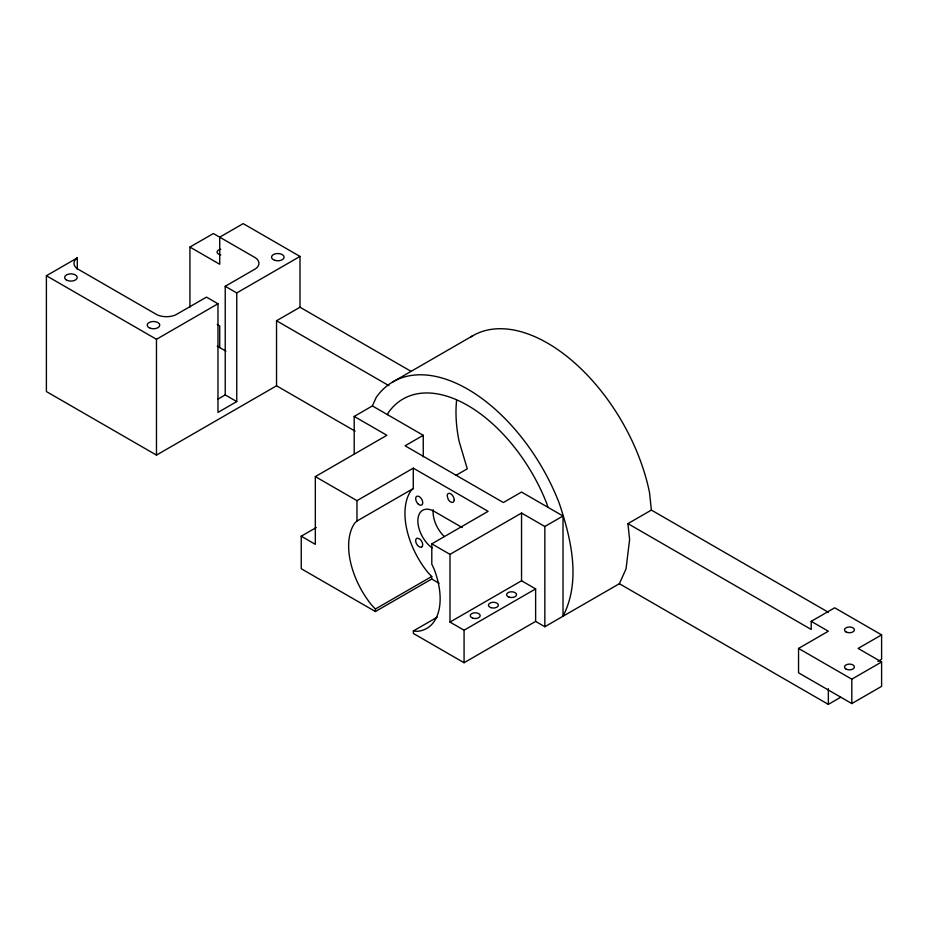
<?xml version="1.0" encoding="UTF-8"?>
<svg xmlns="http://www.w3.org/2000/svg" width="928" height="928" viewBox="0 0 928 928"><rect width="100%" height="100%" fill="white"/><g stroke="black" fill="none" stroke-linecap="round" stroke-linejoin="round"><path stroke-width="1.39" d="M544.84 626.736L544.84 526.489L521.548 513.045L449.987 554.364L431.798 543.854L431.798 564.224L433.991 568.794A64.705 37.352 60 0 1 417.287 631.33L413.378 630.947L413.378 633.464L464.07 662.731L535.63 621.412L544.84 626.736L619.359 583.712L626.017 568.992L629.613 539.516L627.92 523.636L651.375 510.087L828.402 612.294M372.372 405.93L423.249 435.302L405.072 445.8L503.359 502.535L521.524 492.049L563.018 516.003L563.018 616.238C581.253 580.847 571.149 538.692 559.132 502.918A149.315 86.211 60 0 0 376.258 397.335L372.372 405.93L354.194 416.428L354.194 453.653M387.475 414.654L388.449 412.508A129.41 74.716 60 0 1 546.94 504.008L547.914 507.28M375.399 611.529L301.24 568.725L301.24 536.21L315.323 544.342L315.323 476.609L356.978 500.656L413.285 468.141L413.285 488.522L356.978 521.037L354.751 523.114A64.705 37.352 60 0 0 371.536 604.952L375.399 609.023L375.399 611.529L431.706 579.026L439.06 583.271M413.285 488.522L411.058 490.599A64.705 37.352 60 0 0 427.854 572.448L431.706 576.508L431.706 579.026M46.4 275.744L77.302 257.903A14.929 8.619 0 0 0 77.302 268.737L157.076 314.789A14.929 8.619 0 0 0 175.844 314.789L206.457 297.122L217.976 303.769L217.976 412.415L236.756 401.58L236.756 292.935L299.999 256.43L299.999 307.226L276.532 320.763L276.532 385.793L156.472 455.103L46.4 391.558L46.4 275.744L156.472 339.288L217.976 303.769M189.927 307.261L189.927 247.057L213.394 233.52L255.618 257.903A14.929 8.619 0 0 1 255.618 268.737L225.226 286.288L225.226 394.922L236.756 401.58M217.72 399.26L225.226 394.922M393.043 381.779L472.839 335.704M315.323 476.609L386.883 435.29L354.194 416.428M301.24 536.21L316.309 527.51M456.054 475.298L467.283 468.826L459.105 441.334A129.41 74.716 60 0 1 456.611 400.281M431.798 543.854L488.105 511.34L413.285 468.141M375.399 609.023L431.706 576.508M544.84 526.489L563.018 516.003M413.378 630.947L437.158 617.224M449.987 554.364L449.987 622.085L521.548 580.777L535.63 588.897L535.63 621.412M449.987 622.085L464.07 630.216L535.63 588.897M627.92 523.636L811.211 629.462L811.211 621.331L834.678 607.794L881.6 634.88L881.6 659.263L877.9 661.409M881.6 634.88L858.133 648.428L881.6 661.977L881.6 686.36L851.8 703.563L798.544 672.812L798.544 648.428L828.344 631.226L811.211 621.331M798.544 648.428L851.8 679.18L881.6 661.977M619.359 583.712L828.344 704.375L840.687 697.241M299.999 256.43L243.182 223.625L219.727 237.174L219.727 264.26L189.927 247.057M299.999 307.226L411.139 371.397M225.226 286.288L236.756 292.935M276.532 320.763L388.925 385.665M217.245 324.464L219.727 325.902L219.727 347.571M217.245 346.144L225.91 351.144M276.532 385.793L355.111 431.16M462.248 527.58L434.269 511.421A23.223 13.41 60 0 0 417.89 519.68A23.223 13.41 60 0 0 432.135 547.949M651.375 510.087L649.472 492.339A149.315 86.211 60 0 0 573.156 361.572A149.315 86.211 60 0 0 470.45 337.177M851.8 679.18L851.8 703.563M828.344 688.599L828.344 704.375M521.548 513.045L521.548 580.777M464.07 630.216L464.07 662.731M423.249 435.302L423.249 456.785M356.978 500.656L356.978 521.037M156.472 339.288L156.472 455.103M77.302 257.903L77.302 269.364M444.245 536.488A23.223 13.41 60 0 1 433.237 509.704M220.783 254.852A4.976 2.877 0 0 1 217.094 252.068A4.976 2.877 0 0 1 220.783 249.296M454.21 500.064L454.059 501.016A4.976 2.877 60 0 1 451.472 502.28L450.556 501.851A4.976 2.877 60 0 1 448.108 499.136L447.18 495.68A4.976 2.877 60 0 1 449.918 493.464L450.834 493.893A4.976 2.877 60 0 1 454.21 500.064M421.788 546.928L421.08 547.195A4.976 2.877 60 0 1 416.22 543.124A4.976 2.877 60 0 1 417.322 538.159L419.978 539.168A4.976 2.877 60 0 1 421.788 546.928M418.296 504.09L417.438 503.185A4.976 2.877 60 0 1 416.15 496.898A4.976 2.877 60 0 1 420.964 498.185L421.695 499.252A4.976 2.877 60 0 1 422.252 504.472A4.976 2.877 60 0 1 418.296 504.09M509.089 597.145A4.976 2.877 0 0 0 516.56 594.662A4.976 2.877 0 0 0 509.089 592.168A4.976 2.877 0 0 0 509.089 597.145M490.912 607.643A4.976 2.877 0 0 0 498.371 605.16A4.976 2.877 0 0 0 490.912 602.666A4.976 2.877 0 0 0 490.912 607.643M472.723 618.141A4.976 2.877 0 0 0 480.194 615.658A4.976 2.877 0 0 0 472.723 613.164A4.976 2.877 0 0 0 472.723 618.141M845.942 669.018A4.976 2.877 0 0 0 854.259 667.731A4.976 2.877 0 0 0 848.169 664.204A4.976 2.877 0 0 0 845.942 669.018M845.942 631.898A4.976 2.877 0 0 0 854.259 630.611A4.976 2.877 0 0 0 848.169 627.096A4.976 2.877 0 0 0 845.942 631.898M274.653 260.316A6.299 3.642 0 0 0 284.107 257.16A6.299 3.642 0 0 0 274.653 254.005A6.299 3.642 0 0 0 274.653 260.316M66.456 280.047A6.299 3.642 0 0 0 77.012 278.412A6.299 3.642 0 0 0 69.287 273.957A6.299 3.642 0 0 0 66.456 280.047M150.313 328.28A6.299 3.642 0 0 0 159.778 325.136A6.299 3.642 0 0 0 150.313 321.981A6.299 3.642 0 0 0 150.313 328.28"/></g></svg>
